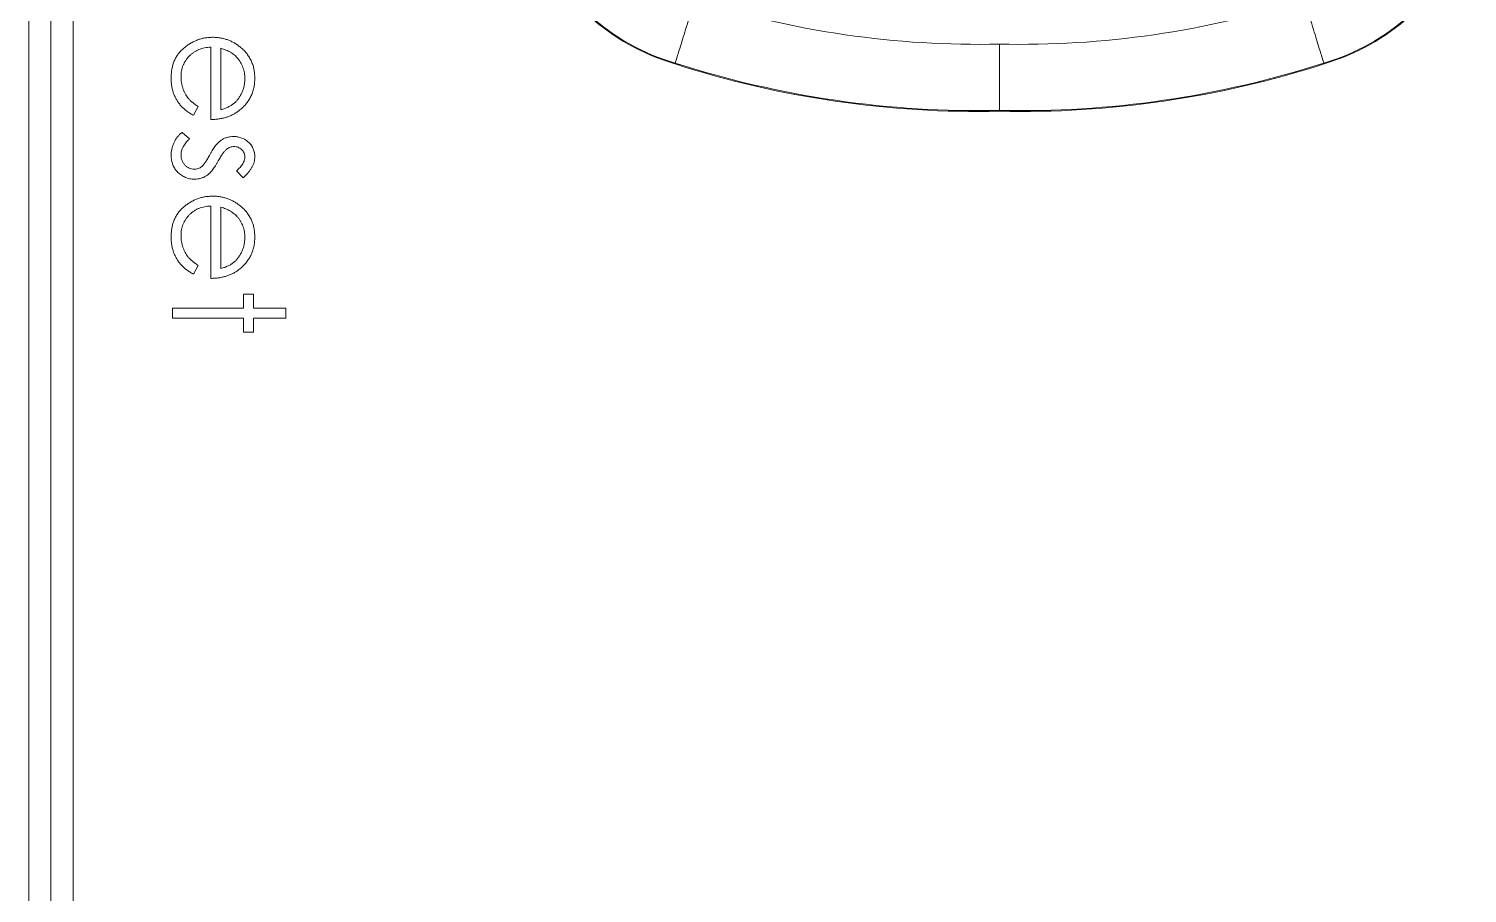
# Model space of a CAD drawing. Header units: millimetres. Extents: x 24.3 to 104.7, y 23.5 to 104.3.
# Drawn here: x 53.31 to 69.83, y 53.98 to 63.9 of the extents above; entities that cross this region are included whole.
import ezdxf

# ---------------------------------------------------------------- set-up
doc = ezdxf.new("R2010")
doc.units = ezdxf.units.MM

msp = doc.modelspace()

# ---------------------------------------------------------------- linework, layer by layer
at = {"color": 7, "linetype": 'Continuous', "lineweight": 15}
for p, q in [((53.312, 40.139), (53.312, 88.777)), ((53.566, 40.139), (53.566, 88.777)), ((53.82, 88.777), (53.82, 40.139)), ((55.402, 62.863), (55.402, 63.693)), ((55.516, 63.681), (55.516, 62.977)), ((60.735, 63.51), (60.733, 63.501)), ((68.183, 63.51), (68.186, 63.501)), ((55.256, 63.013), (55.203, 62.912)), ((64.459, 62.967), (64.459, 62.958)), ((55.072, 62.716), (55.158, 62.641)), ((55.775, 62.195), (55.696, 62.273)), ((55.402, 61.039), (55.402, 61.87)), ((55.516, 61.858), (55.516, 61.153)), ((55.256, 61.189), (55.203, 61.088)), ((55.777, 60.697), (55.777, 60.86)), ((55.777, 60.86), (55.891, 60.86)), ((55.891, 60.86), (55.891, 60.697)), ((54.963, 60.697), (55.777, 60.697)), ((54.963, 60.583), (54.963, 60.697)), ((55.891, 60.697), (56.265, 60.697)), ((56.265, 60.697), (56.265, 60.583)), ((55.777, 60.583), (54.963, 60.583)), ((55.777, 60.421), (55.777, 60.583)), ((56.265, 60.583), (55.891, 60.583)), ((55.891, 60.583), (55.891, 60.421)), ((55.891, 60.421), (55.777, 60.421))]:
    msp.add_line(p, q, dxfattribs=at)
for centre, radius, start, end in [((61.456, 65.963), 2.565, 202.6092, 253.6135), ((61.456, 65.963), 2.556, 202.6092, 253.616), ((67.462, 65.963), 2.556, 286.384, 337.3908), ((67.462, 65.963), 2.565, 286.3865, 337.3908), ((64.216, 74.339), 10.613, 252.1284, 271.3158), ((64.703, 74.339), 10.613, 268.6842, 287.8716), ((64.216, 74.339), 11.384, 252.1841, 271.2267), ((64.216, 74.339), 11.374, 252.1835, 271.2277), ((64.703, 74.339), 11.374, 268.7723, 287.8165), ((64.703, 74.339), 11.384, 268.7733, 287.8159)]:
    msp.add_arc(centre, radius, start, end, dxfattribs=at)
for points, knots in [([(60.735, 63.51), (60.736, 63.512), (60.742, 63.532), (60.765, 63.607), (60.782, 63.661), (60.823, 63.795), (60.848, 63.875), (60.901, 64.049), (60.93, 64.145), (60.959, 64.239)], [0, 0, 0, 0, 0.25, 0.25, 0.5, 0.5, 0.75, 0.75, 1, 1, 1, 1]), ([(68.183, 63.51), (68.183, 63.512), (68.177, 63.532), (68.154, 63.607), (68.137, 63.661), (68.096, 63.795), (68.071, 63.875), (68.018, 64.049), (67.988, 64.145), (67.96, 64.239)], [0, 0, 0, 0, 0.25, 0.25, 0.5, 0.5, 0.75, 0.75, 1, 1, 1, 1]), ([(54.947, 63.34), (54.947, 63.358), (54.948, 63.393), (54.955, 63.444), (54.966, 63.491), (54.982, 63.536), (55.003, 63.578), (55.028, 63.616), (55.058, 63.652), (55.093, 63.684), (55.13, 63.713), (55.168, 63.738), (55.208, 63.759), (55.249, 63.777), (55.291, 63.791), (55.334, 63.8), (55.379, 63.806), (55.409, 63.807), (55.424, 63.807)], [0, 0, 0, 0, 0.071577, 0.139625, 0.204791, 0.268127, 0.329804, 0.39129, 0.453421, 0.516537, 0.579615, 0.641101, 0.701274, 0.760922, 0.819937, 0.878923, 0.938985, 1, 1, 1, 1]), ([(55.424, 63.807), (55.439, 63.807), (55.467, 63.806), (55.509, 63.801), (55.549, 63.793), (55.589, 63.781), (55.627, 63.766), (55.664, 63.748), (55.7, 63.726), (55.723, 63.709), (55.734, 63.7)], [0, 0, 0, 0, 0.1280448, 0.2537679, 0.3774284, 0.5005508, 0.6232959, 0.7465783, 0.8723475, 1, 1, 1, 1]), ([(55.402, 63.693), (55.39, 63.693), (55.366, 63.692), (55.331, 63.686), (55.297, 63.678), (55.266, 63.667), (55.236, 63.653), (55.207, 63.636), (55.181, 63.616), (55.156, 63.594), (55.134, 63.569), (55.114, 63.543), (55.098, 63.515), (55.084, 63.486), (55.073, 63.455), (55.066, 63.423), (55.061, 63.389), (55.061, 63.366), (55.061, 63.355)], [0, 0, 0, 0, 0.0684, 0.134507, 0.198437, 0.260813, 0.322103, 0.383326, 0.444956, 0.507715, 0.570157, 0.631123, 0.691288, 0.750888, 0.811006, 0.872301, 0.934989, 1, 1, 1, 1]), ([(55.706, 63.571), (55.701, 63.577), (55.69, 63.589), (55.671, 63.606), (55.65, 63.621), (55.627, 63.636), (55.602, 63.649), (55.575, 63.661), (55.547, 63.672), (55.527, 63.678), (55.516, 63.681)], [0, 0, 0, 0, 0.1099838, 0.2225805, 0.3384999, 0.4587086, 0.5855353, 0.7175177, 0.8546668, 1, 1, 1, 1]), ([(55.734, 63.7), (55.748, 63.689), (55.775, 63.666), (55.811, 63.628), (55.84, 63.586), (55.865, 63.542), (55.884, 63.495), (55.898, 63.445), (55.906, 63.392), (55.907, 63.356), (55.907, 63.338)], [0, 0, 0, 0, 0.128835, 0.253589, 0.374643, 0.49534, 0.616325, 0.739759, 0.866842, 1, 1, 1, 1]), ([(64.459, 62.967), (64.459, 62.969), (64.459, 62.99), (64.459, 63.068), (64.459, 63.125), (64.459, 63.265), (64.459, 63.349), (64.459, 63.531), (64.459, 63.631), (64.459, 63.729)], [0, 0, 0, 0, 0.25, 0.25, 0.5, 0.5, 0.75, 0.75, 1, 1, 1, 1]), ([(55.793, 63.332), (55.793, 63.343), (55.793, 63.366), (55.788, 63.399), (55.781, 63.431), (55.772, 63.461), (55.759, 63.491), (55.745, 63.519), (55.727, 63.546), (55.713, 63.562), (55.706, 63.571)], [0, 0, 0, 0, 0.131088, 0.259132, 0.384149, 0.506909, 0.629111, 0.750678, 0.874043, 1, 1, 1, 1]), ([(55.203, 62.912), (55.188, 62.92), (55.161, 62.935), (55.122, 62.962), (55.088, 62.991), (55.058, 63.021), (55.032, 63.054), (55.01, 63.089), (54.991, 63.125), (54.974, 63.163), (54.962, 63.204), (54.953, 63.247), (54.948, 63.293), (54.947, 63.324), (54.947, 63.34)], [0, 0, 0, 0, 0.093364, 0.18165, 0.265859, 0.345989, 0.424229, 0.501932, 0.580016, 0.658463, 0.738687, 0.821904, 0.908806, 1, 1, 1, 1]), ([(55.061, 63.355), (55.061, 63.343), (55.061, 63.321), (55.065, 63.287), (55.072, 63.254), (55.082, 63.221), (55.093, 63.191), (55.107, 63.162), (55.122, 63.135), (55.14, 63.11), (55.161, 63.086), (55.188, 63.063), (55.22, 63.037), (55.243, 63.021), (55.256, 63.013)], [0, 0, 0, 0, 0.08258, 0.163855, 0.246226, 0.328281, 0.408577, 0.485705, 0.559647, 0.630736, 0.705763, 0.792095, 0.889812, 1, 1, 1, 1]), ([(55.516, 62.977), (55.532, 62.981), (55.561, 62.989), (55.601, 63.006), (55.637, 63.024), (55.668, 63.047), (55.695, 63.072), (55.719, 63.102), (55.741, 63.135), (55.759, 63.171), (55.775, 63.209), (55.785, 63.249), (55.792, 63.29), (55.793, 63.318), (55.793, 63.332)], [0, 0, 0, 0, 0.09623, 0.185211, 0.267225, 0.344117, 0.419658, 0.496945, 0.576684, 0.660305, 0.745414, 0.830059, 0.914483, 1, 1, 1, 1]), ([(55.907, 63.338), (55.907, 63.319), (55.906, 63.281), (55.897, 63.227), (55.883, 63.175), (55.863, 63.127), (55.837, 63.081), (55.805, 63.039), (55.768, 62.999), (55.739, 62.976), (55.725, 62.964)], [0, 0, 0, 0, 0.1320402, 0.2590328, 0.3818798, 0.5022584, 0.6227522, 0.7447426, 0.8701089, 1, 1, 1, 1]), ([(55.725, 62.964), (55.714, 62.956), (55.692, 62.94), (55.656, 62.92), (55.619, 62.902), (55.579, 62.888), (55.538, 62.877), (55.495, 62.869), (55.449, 62.864), (55.418, 62.863), (55.402, 62.863)], [0, 0, 0, 0, 0.1185218, 0.2362548, 0.3561744, 0.4772497, 0.6015399, 0.7296184, 0.8621583, 1, 1, 1, 1]), ([(54.947, 62.451), (54.947, 62.464), (54.948, 62.489), (54.954, 62.527), (54.965, 62.564), (54.979, 62.6), (54.997, 62.633), (55.019, 62.664), (55.044, 62.692), (55.063, 62.708), (55.072, 62.716)], [0, 0, 0, 0, 0.126743, 0.251724, 0.377219, 0.504694, 0.631458, 0.755401, 0.877701, 1, 1, 1, 1]), ([(55.158, 62.641), (55.15, 62.634), (55.135, 62.62), (55.115, 62.597), (55.099, 62.575), (55.085, 62.552), (55.074, 62.529), (55.066, 62.505), (55.061, 62.481), (55.061, 62.465), (55.061, 62.457)], [0, 0, 0, 0, 0.147476, 0.285904, 0.417172, 0.540501, 0.659238, 0.775006, 0.887229, 1, 1, 1, 1]), ([(55.394, 62.465), (55.399, 62.474), (55.41, 62.493), (55.426, 62.519), (55.442, 62.542), (55.457, 62.564), (55.473, 62.583), (55.489, 62.599), (55.505, 62.613), (55.516, 62.621), (55.521, 62.625)], [0, 0, 0, 0, 0.157762, 0.30595, 0.443775, 0.572824, 0.692154, 0.802296, 0.905564, 1, 1, 1, 1]), ([(55.521, 62.625), (55.531, 62.632), (55.552, 62.645), (55.588, 62.658), (55.625, 62.666), (55.651, 62.667), (55.664, 62.667)], [0, 0, 0, 0, 0.246252, 0.492591, 0.74057, 1, 1, 1, 1]), ([(55.664, 62.667), (55.672, 62.667), (55.689, 62.667), (55.714, 62.664), (55.737, 62.658), (55.76, 62.651), (55.781, 62.642), (55.801, 62.63), (55.82, 62.617), (55.838, 62.601), (55.854, 62.584), (55.868, 62.566), (55.88, 62.546), (55.89, 62.526), (55.898, 62.504), (55.903, 62.481), (55.907, 62.458), (55.907, 62.441), (55.907, 62.433)], [0, 0, 0, 0, 0.067985, 0.133057, 0.196527, 0.258639, 0.31976, 0.38091, 0.443069, 0.505519, 0.567838, 0.628778, 0.68888, 0.748741, 0.809367, 0.870872, 0.934031, 1, 1, 1, 1]), ([(55.215, 62.179), (55.206, 62.179), (55.187, 62.18), (55.161, 62.183), (55.135, 62.19), (55.111, 62.198), (55.087, 62.209), (55.065, 62.223), (55.044, 62.238), (55.024, 62.256), (55.006, 62.276), (54.99, 62.298), (54.977, 62.32), (54.966, 62.344), (54.957, 62.369), (54.951, 62.395), (54.947, 62.423), (54.947, 62.441), (54.947, 62.451)], [0, 0, 0, 0, 0.0645396, 0.1271823, 0.1885725, 0.2486067, 0.3092287, 0.3700414, 0.4318855, 0.4952916, 0.5590982, 0.6214215, 0.682439, 0.7436023, 0.8055241, 0.868657, 0.9330751, 1, 1, 1, 1]), ([(55.061, 62.457), (55.061, 62.446), (55.062, 62.424), (55.071, 62.394), (55.085, 62.365), (55.104, 62.34), (55.127, 62.319), (55.153, 62.304), (55.181, 62.295), (55.2, 62.294), (55.21, 62.293)], [0, 0, 0, 0, 0.134042, 0.261896, 0.387836, 0.517686, 0.644509, 0.764718, 0.880291, 1, 1, 1, 1]), ([(55.298, 62.324), (55.302, 62.327), (55.309, 62.334), (55.319, 62.345), (55.33, 62.359), (55.342, 62.375), (55.354, 62.394), (55.367, 62.416), (55.38, 62.439), (55.389, 62.456), (55.394, 62.465)], [0, 0, 0, 0, 0.076875, 0.167462, 0.27227, 0.389551, 0.520801, 0.666263, 0.825545, 1, 1, 1, 1]), ([(55.584, 62.522), (55.581, 62.519), (55.573, 62.513), (55.563, 62.501), (55.551, 62.488), (55.539, 62.473), (55.527, 62.455), (55.515, 62.435), (55.501, 62.413), (55.493, 62.398), (55.488, 62.389)], [0, 0, 0, 0, 0.083425, 0.17756, 0.283982, 0.402217, 0.533568, 0.676121, 0.831649, 1, 1, 1, 1]), ([(55.668, 62.554), (55.661, 62.553), (55.646, 62.552), (55.625, 62.546), (55.604, 62.536), (55.591, 62.527), (55.584, 62.522)], [0, 0, 0, 0, 0.24004, 0.479403, 0.731757, 1, 1, 1, 1]), ([(55.793, 62.433), (55.793, 62.441), (55.792, 62.457), (55.784, 62.479), (55.773, 62.5), (55.756, 62.518), (55.737, 62.534), (55.715, 62.545), (55.692, 62.552), (55.676, 62.553), (55.668, 62.554)], [0, 0, 0, 0, 0.125025, 0.246031, 0.368212, 0.497625, 0.627687, 0.750897, 0.873657, 1, 1, 1, 1]), ([(55.21, 62.293), (55.218, 62.293), (55.234, 62.294), (55.257, 62.3), (55.279, 62.31), (55.292, 62.319), (55.298, 62.324)], [0, 0, 0, 0, 0.253475, 0.500453, 0.745578, 1, 1, 1, 1]), ([(55.488, 62.389), (55.483, 62.38), (55.472, 62.36), (55.456, 62.333), (55.439, 62.309), (55.423, 62.286), (55.407, 62.267), (55.391, 62.249), (55.375, 62.235), (55.364, 62.226), (55.358, 62.222)], [0, 0, 0, 0, 0.158989, 0.307115, 0.446213, 0.574876, 0.694152, 0.804581, 0.906593, 1, 1, 1, 1]), ([(55.696, 62.273), (55.703, 62.279), (55.718, 62.292), (55.738, 62.313), (55.755, 62.333), (55.769, 62.353), (55.78, 62.373), (55.787, 62.393), (55.792, 62.413), (55.793, 62.426), (55.793, 62.433)], [0, 0, 0, 0, 0.158235, 0.305059, 0.441343, 0.567089, 0.683501, 0.793318, 0.89851, 1, 1, 1, 1]), ([(55.907, 62.433), (55.907, 62.423), (55.906, 62.403), (55.9, 62.373), (55.889, 62.343), (55.874, 62.314), (55.856, 62.284), (55.833, 62.254), (55.806, 62.224), (55.786, 62.205), (55.775, 62.195)], [0, 0, 0, 0, 0.105719, 0.213421, 0.326142, 0.443656, 0.569041, 0.702698, 0.846311, 1, 1, 1, 1]), ([(55.358, 62.222), (55.347, 62.216), (55.326, 62.202), (55.291, 62.189), (55.253, 62.181), (55.228, 62.18), (55.215, 62.179)], [0, 0, 0, 0, 0.248902, 0.494752, 0.743271, 1, 1, 1, 1]), ([(54.947, 61.517), (54.947, 61.535), (54.948, 61.569), (54.955, 61.62), (54.966, 61.668), (54.982, 61.712), (55.003, 61.754), (55.028, 61.793), (55.058, 61.829), (55.093, 61.861), (55.13, 61.889), (55.168, 61.915), (55.208, 61.936), (55.249, 61.954), (55.291, 61.967), (55.334, 61.977), (55.379, 61.982), (55.409, 61.983), (55.424, 61.984)], [0, 0, 0, 0, 0.071577, 0.139625, 0.204791, 0.268127, 0.329804, 0.39129, 0.453421, 0.516537, 0.579615, 0.641101, 0.701274, 0.760922, 0.819937, 0.878923, 0.938985, 1, 1, 1, 1]), ([(55.424, 61.984), (55.439, 61.983), (55.467, 61.983), (55.509, 61.978), (55.549, 61.969), (55.589, 61.958), (55.627, 61.942), (55.664, 61.924), (55.7, 61.902), (55.723, 61.885), (55.734, 61.877)], [0, 0, 0, 0, 0.128045, 0.253768, 0.377428, 0.500551, 0.623296, 0.746578, 0.872348, 1, 1, 1, 1]), ([(55.402, 61.87), (55.39, 61.869), (55.366, 61.868), (55.331, 61.863), (55.297, 61.855), (55.266, 61.844), (55.236, 61.829), (55.207, 61.813), (55.181, 61.793), (55.156, 61.77), (55.134, 61.745), (55.114, 61.719), (55.098, 61.691), (55.084, 61.662), (55.073, 61.631), (55.066, 61.599), (55.061, 61.566), (55.061, 61.543), (55.061, 61.531)], [0, 0, 0, 0, 0.0684, 0.134507, 0.198437, 0.260813, 0.322103, 0.383326, 0.444956, 0.507715, 0.570157, 0.631123, 0.691288, 0.750888, 0.811006, 0.872301, 0.934989, 1, 1, 1, 1]), ([(55.706, 61.747), (55.701, 61.753), (55.69, 61.766), (55.671, 61.782), (55.65, 61.798), (55.627, 61.812), (55.602, 61.825), (55.575, 61.837), (55.547, 61.848), (55.527, 61.855), (55.516, 61.858)], [0, 0, 0, 0, 0.109984, 0.22258, 0.3385, 0.458709, 0.585535, 0.717518, 0.854667, 1, 1, 1, 1]), ([(55.734, 61.877), (55.748, 61.865), (55.775, 61.843), (55.811, 61.804), (55.84, 61.763), (55.865, 61.719), (55.884, 61.671), (55.898, 61.622), (55.906, 61.569), (55.907, 61.533), (55.907, 61.514)], [0, 0, 0, 0, 0.128835, 0.253589, 0.374643, 0.49534, 0.616325, 0.739759, 0.866842, 1, 1, 1, 1]), ([(55.793, 61.508), (55.793, 61.52), (55.793, 61.542), (55.788, 61.575), (55.781, 61.607), (55.772, 61.638), (55.759, 61.667), (55.745, 61.695), (55.727, 61.722), (55.713, 61.739), (55.706, 61.747)], [0, 0, 0, 0, 0.131088, 0.259132, 0.384149, 0.506909, 0.629111, 0.750678, 0.874043, 1, 1, 1, 1]), ([(55.203, 61.088), (55.188, 61.096), (55.161, 61.112), (55.122, 61.139), (55.088, 61.167), (55.058, 61.198), (55.032, 61.23), (55.01, 61.265), (54.991, 61.301), (54.974, 61.34), (54.962, 61.381), (54.953, 61.424), (54.948, 61.469), (54.947, 61.501), (54.947, 61.517)], [0, 0, 0, 0, 0.093364, 0.18165, 0.265859, 0.345989, 0.424229, 0.501932, 0.580016, 0.658463, 0.738687, 0.821904, 0.908806, 1, 1, 1, 1]), ([(55.061, 61.531), (55.061, 61.52), (55.061, 61.497), (55.065, 61.463), (55.072, 61.43), (55.082, 61.398), (55.093, 61.367), (55.107, 61.338), (55.122, 61.312), (55.14, 61.287), (55.161, 61.263), (55.188, 61.239), (55.22, 61.214), (55.243, 61.198), (55.256, 61.189)], [0, 0, 0, 0, 0.08258, 0.163855, 0.246226, 0.328281, 0.408577, 0.485705, 0.559647, 0.630736, 0.705763, 0.792095, 0.889812, 1, 1, 1, 1]), ([(55.516, 61.153), (55.532, 61.157), (55.561, 61.165), (55.601, 61.182), (55.637, 61.201), (55.668, 61.223), (55.695, 61.249), (55.719, 61.278), (55.741, 61.311), (55.759, 61.347), (55.775, 61.385), (55.785, 61.426), (55.792, 61.467), (55.793, 61.494), (55.793, 61.508)], [0, 0, 0, 0, 0.09623, 0.185211, 0.267225, 0.344117, 0.419658, 0.496945, 0.576684, 0.660305, 0.745414, 0.830059, 0.914483, 1, 1, 1, 1]), ([(55.907, 61.514), (55.907, 61.495), (55.906, 61.458), (55.897, 61.403), (55.883, 61.352), (55.863, 61.303), (55.837, 61.258), (55.805, 61.215), (55.768, 61.175), (55.739, 61.152), (55.725, 61.14)], [0, 0, 0, 0, 0.13204, 0.259033, 0.38188, 0.502258, 0.622752, 0.744743, 0.870109, 1, 1, 1, 1]), ([(55.725, 61.14), (55.714, 61.132), (55.692, 61.116), (55.656, 61.096), (55.619, 61.079), (55.579, 61.065), (55.538, 61.054), (55.495, 61.045), (55.449, 61.041), (55.418, 61.04), (55.402, 61.039)], [0, 0, 0, 0, 0.118522, 0.236255, 0.356174, 0.47725, 0.60154, 0.729618, 0.862158, 1, 1, 1, 1])]:
    msp.add_open_spline(points, degree=3, knots=knots, dxfattribs=at)

doc.saveas('drawing.dxf')
